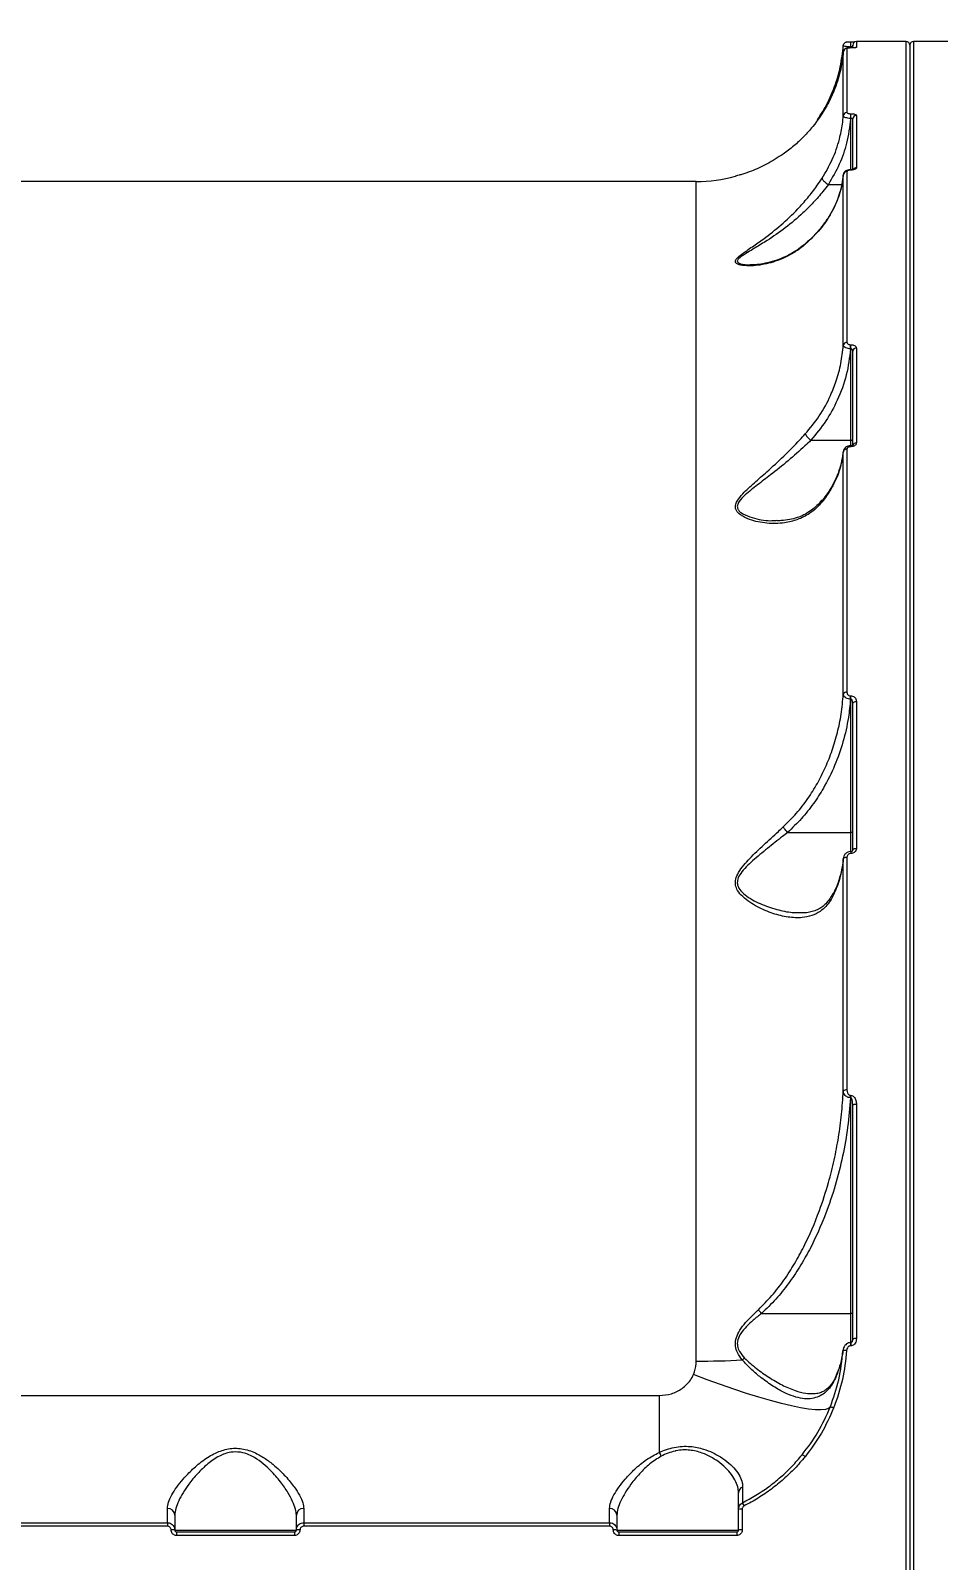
# Model space of a CAD drawing. Header units: millimetres. Extents: x -8760 to 8364, y -7998 to 7451.
# Drawn here: x 2222.8 to 2469.1, y -2400.8 to -1985.6 of the extents above; entities that cross this region are included whole.
import ezdxf

# ---------------------------------------------------------------- set-up
doc = ezdxf.new("R2010")
doc.units = ezdxf.units.MM
for name, color, linetype in [('DIKOM_ОБЪЕКТ', 7, 'Continuous'), ('DIKOM_РАЗМЕР_ЗОНА', 7, 'Continuous'), ('DIKOM_РАЗМЕР_ОБЪЕКТА', 7, 'Continuous')]:
    doc.layers.add(name, color=color, linetype=linetype)
doc.styles.add('style1', font='arial.ttf', dxfattribs={"width": 0.8})
doc.dimstyles.new('1-50', dxfattribs={"dimtxt": 300, "dimasz": 200, "dimexe": 100, "dimexo": 0, "dimgap": 100, "dimtad": 1, "dimtxsty": 'style1', "dimcen": 200, "dimclrd": 7, "dimclre": 7, "dimclrt": 7, "dimadec": 1, "dimazin": 2, "dimtfac": 1, "dimtmove": 0, "dimatfit": 2, "dimfxl": 0, "dimlwd": 25, "dimlwe": 18, "dimarcsym": 0})

# ---------------------------------------------------------------- blocks, each defined once
blk = doc.blocks.new('*D21')
at = {"layer": 'Defpoints', "color": 0, "transparency": 16777216}
for p in [(-7755.65, -10.55), (8364.4, -2410.44), (8364.4, -7897.56)]:
    blk.add_point(p, dxfattribs=at)
at = {"layer": 'DIKOM_РАЗМЕР_ЗОНА', "color": 7, "lineweight": 18, "transparency": 16777216}
for p, q in [((-7755.65, -10.55), (-7755.65, -7997.56)), ((8364.4, -2410.44), (8364.4, -7997.56))]:
    blk.add_line(p, q, dxfattribs=at)
at = {"layer": 'DIKOM_РАЗМЕР_ЗОНА', "color": 7, "lineweight": 25, "transparency": 16777216}
blk.add_line((-7555.65, -7897.56), (8164.4, -7897.56), dxfattribs=at)
at = {"layer": 'DIKOM_РАЗМЕР_ЗОНА', "color": 7, "transparency": 16777216}
for points in [[(-7555.65, -7864.23), (-7555.65, -7930.9), (-7755.65, -7897.56)], [(8164.4, -7864.23), (8164.4, -7930.9), (8364.4, -7897.56)]]:
    blk.add_solid(points, dxfattribs=at)
at = {"layer": 'DIKOM_РАЗМЕР_ЗОНА', "color": 7, "transparency": 16777216, "insert": (1040.74, -7644.39), "char_height": 300, "attachment_point": 5, "style": 'style1'}
blk.add_mtext('16100', dxfattribs=at)
blk = doc.blocks.new('*D19')
at = {"layer": 'Defpoints', "color": 0, "transparency": 16777216}
for p in [(-5756.7, -306.55), (6365.48, -2710.55), (6365.48, -7111.41)]:
    blk.add_point(p, dxfattribs=at)
at = {"layer": 'DIKOM_РАЗМЕР_ОБЪЕКТА', "color": 7, "lineweight": 18, "transparency": 16777216}
for p, q in [((-5756.7, -306.55), (-5756.7, -7211.41)), ((6365.48, -2710.55), (6365.48, -7211.41))]:
    blk.add_line(p, q, dxfattribs=at)
at = {"layer": 'DIKOM_РАЗМЕР_ОБЪЕКТА', "color": 7, "lineweight": 25, "transparency": 16777216}
blk.add_line((-5556.7, -7111.41), (6165.48, -7111.41), dxfattribs=at)
at = {"layer": 'DIKOM_РАЗМЕР_ОБЪЕКТА', "color": 7, "transparency": 16777216}
for points in [[(-5556.7, -7078.08), (-5556.7, -7144.75), (-5756.7, -7111.41)], [(6165.48, -7078.08), (6165.48, -7144.75), (6365.48, -7111.41)]]:
    blk.add_solid(points, dxfattribs=at)
at = {"layer": 'DIKOM_РАЗМЕР_ОБЪЕКТА', "color": 7, "transparency": 16777216, "insert": (1047.24, -6858.24), "char_height": 300, "attachment_point": 5, "style": 'style1'}
blk.add_mtext('12100', dxfattribs=at)

msp = doc.modelspace()

# ---------------------------------------------------------------- linework, layer by layer
at = {"layer": 'DIKOM_ОБЪЕКТ', "color": 7, "linetype": 'Continuous', "lineweight": 15}
for p, q in [((2445.392, -1988.723), (2445.359, -1988.723)), ((2445.359, -1990.058), (2445.359, -1988.723)), ((2445.392, -1990.058), (2445.392, -1988.723)), ((2460.392, -1988.554), (2446.892, -1988.554)), ((2446.892, -1988.554), (2446.892, -1990.151)), ((2460.392, -2407.552), (2460.392, -1988.554)), ((2475.892, -1988.554), (2462.391, -1988.554)), ((2462.391, -1988.554), (2462.391, -2407.552)), ((2443.334, -2008.741), (2443.334, -1991.349)), ((2444.332, -1990.427), (2444.332, -2007.857)), ((2445.392, -1990.312), (2445.288, -1990.312)), ((2445.288, -1990.312), (2445.288, -1990.317)), ((2445.392, -1990.317), (2445.288, -1990.317)), ((2445.359, -1990.058), (2445.324, -1990.311)), ((2445.392, -1990.058), (2445.359, -1990.058)), ((2445.392, -1990.312), (2445.392, -1990.058)), ((2445.392, -1990.312), (2445.392, -1990.317)), ((2445.891, -1990.133), (2445.891, -1989.554)), ((2461.392, -1989.554), (2461.392, -2407.554)), ((2445.337, -2008.159), (2445.392, -2008.159)), ((2445.337, -2009.443), (2445.337, -2008.159)), ((2445.392, -2009.443), (2445.337, -2009.443)), ((2445.392, -2009.443), (2445.392, -2008.159)), ((2445.392, -2023.361), (2445.392, -2009.443)), ((2446.892, -2008.616), (2446.892, -2022.817)), ((2445.891, -2023.185), (2445.891, -2009.568)), ((2443.334, -2070.989), (2443.334, -2024.704)), ((2444.332, -2023.855), (2444.332, -2070.243)), ((2445.392, -2023.361), (2445.312, -2023.361)), ((2445.312, -2023.361), (2445.312, -2023.444)), ((2445.392, -2023.444), (2445.312, -2023.444)), ((2445.392, -2023.361), (2445.392, -2023.444)), ((2403.442, -2026.554), (2033.342, -2026.554)), ((2403.442, -2346.707), (2403.442, -2026.554)), ((2439.277, -2027.325), (2442.907, -2027.325)), ((2418.077, -2049.136), (2418.232, -2049.139)), ((2445.312, -2070.852), (2445.392, -2070.852)), ((2445.312, -2071.983), (2445.312, -2070.852)), ((2445.392, -2071.983), (2445.392, -2070.852)), ((2446.892, -2071.792), (2446.892, -2097.513)), ((2445.392, -2071.983), (2445.312, -2071.983)), ((2445.392, -2096.784), (2445.392, -2071.983)), ((2445.891, -2098.253), (2445.891, -2072.594)), ((2434.504, -2096.784), (2445.392, -2096.784)), ((2443.334, -2165.719), (2443.334, -2099.887)), ((2444.332, -2099.205), (2444.332, -2165.182)), ((2445.392, -2098.264), (2445.337, -2098.264)), ((2445.337, -2098.264), (2445.337, -2098.526)), ((2445.392, -2098.526), (2445.337, -2098.526)), ((2445.392, -2098.255), (2445.392, -2096.784)), ((2445.392, -2098.264), (2445.392, -2098.526)), ((2445.288, -2166.148), (2445.392, -2166.148)), ((2445.288, -2167.047), (2445.288, -2166.148)), ((2445.392, -2167.047), (2445.288, -2167.047)), ((2445.392, -2167.047), (2445.392, -2166.148)), ((2445.392, -2203.202), (2445.392, -2167.047)), ((2445.891, -2208.011), (2445.891, -2168.242)), ((2446.892, -2167.669), (2446.892, -2207.532)), ((2428.232, -2203.202), (2445.392, -2203.202)), ((2445.392, -2208.407), (2445.392, -2203.202)), ((2445.392, -2208.424), (2445.359, -2208.424)), ((2445.359, -2208.424), (2445.359, -2208.949)), ((2445.392, -2208.424), (2445.392, -2208.949)), ((2443.334, -2273.398), (2443.334, -2210.359)), ((2444.332, -2209.921), (2444.332, -2273.1)), ((2445.392, -2208.949), (2445.359, -2208.949)), ((2431.795, -2224.949), (2432.002, -2224.952)), ((2445.27, -2274.574), (2445.392, -2274.574)), ((2445.27, -2275.212), (2445.27, -2274.574)), ((2445.392, -2275.212), (2445.27, -2275.212)), ((2445.392, -2275.212), (2445.392, -2274.574)), ((2445.392, -2333.742), (2445.392, -2275.212)), ((2445.891, -2340.741), (2445.891, -2277.253)), ((2446.892, -2276.94), (2446.892, -2340.579)), ((2421.144, -2333.742), (2445.392, -2333.742)), ((2445.392, -2341.717), (2445.392, -2333.742)), ((2443.215, -2343.768), (2443.051, -2344.792)), ((2445.392, -2341.692), (2445.304, -2341.692)), ((2445.304, -2341.692), (2445.304, -2342.535)), ((2445.392, -2342.535), (2445.304, -2342.535)), ((2445.392, -2341.692), (2445.392, -2342.535)), ((2043.392, -2356.052), (2393.391, -2356.052)), ((2393.391, -2356.052), (2393.391, -2371.461)), ((2259.892, -2390.554), (2259.892, -2386.697)), ((2296.892, -2386.697), (2296.892, -2390.554)), ((2379.892, -2390.554), (2379.892, -2386.697)), ((2414.892, -2392.554), (2414.892, -2386.941)), ((2415.892, -2386.89), (2415.892, -2392.516)), ((2176.892, -2390.554), (2259.892, -2390.554)), ((2259.892, -2390.554), (2259.892, -2391.514)), ((2261.891, -2388.504), (2261.891, -2392.554)), ((2294.892, -2392.554), (2294.892, -2388.504)), ((2296.892, -2390.554), (2296.892, -2391.514)), ((2296.892, -2390.554), (2379.892, -2390.554)), ((2379.892, -2390.554), (2379.892, -2391.514)), ((2381.892, -2388.504), (2381.892, -2392.554)), ((2259.892, -2391.514), (2176.892, -2391.514)), ((2261.891, -2392.554), (2294.892, -2392.554)), ((2262.392, -2393.054), (2262.392, -2394.02)), ((2262.392, -2393.054), (2294.391, -2393.054)), ((2294.391, -2394.02), (2262.392, -2394.02)), ((2294.391, -2393.054), (2294.391, -2394.02)), ((2379.892, -2391.514), (2296.892, -2391.514)), ((2381.892, -2392.554), (2414.892, -2392.554)), ((2382.392, -2393.054), (2382.392, -2394.02)), ((2382.392, -2393.054), (2414.392, -2393.054)), ((2414.392, -2394.02), (2382.392, -2394.02)), ((2414.392, -2393.054), (2414.392, -2394.02))]:
    msp.add_line(p, q, dxfattribs=at)
at = {"layer": 'DIKOM_ОБЪЕКТ', "color": 7, "linetype": 'Continuous', "lineweight": 15, "flags": 128}
for points in [[(2443.334, -1989.682), (2443.365, -1989.498), (2443.424, -1989.336)], [(2445.891, -2096.946), (2445.882, -2096.914), (2445.854, -2096.884), (2445.807, -2096.856), (2445.745, -2096.831), (2445.669, -2096.811), (2445.583, -2096.796), (2445.489, -2096.787), (2445.392, -2096.784)], [(2445.891, -2168.242), (2445.911, -2168.131), (2445.968, -2168.023), (2446.06, -2167.924), (2446.185, -2167.837), (2446.336, -2167.766), (2446.509, -2167.713), (2446.696, -2167.68), (2446.892, -2167.669)], [(2445.891, -2203.364), (2445.882, -2203.332), (2445.854, -2203.302), (2445.807, -2203.274), (2445.745, -2203.249), (2445.669, -2203.229), (2445.583, -2203.214), (2445.489, -2203.205), (2445.392, -2203.202)], [(2445.891, -2208.011), (2445.911, -2207.918), (2445.968, -2207.828), (2446.06, -2207.745), (2446.185, -2207.673), (2446.336, -2207.613), (2446.509, -2207.569), (2446.696, -2207.542), (2446.892, -2207.532)], [(2443.334, -2210.359), (2443.365, -2210.272), (2443.43, -2210.189), (2443.527, -2210.114), (2443.651, -2210.048), (2443.799, -2209.994), (2443.966, -2209.954), (2444.146, -2209.929), (2444.332, -2209.921)], [(2445.891, -2277.253), (2445.911, -2277.192), (2445.968, -2277.134), (2446.06, -2277.079), (2446.185, -2277.032), (2446.336, -2276.993), (2446.509, -2276.964), (2446.696, -2276.946), (2446.892, -2276.94)], [(2445.891, -2333.905), (2445.882, -2333.873), (2445.854, -2333.842), (2445.807, -2333.814), (2445.745, -2333.79), (2445.669, -2333.77), (2445.583, -2333.755), (2445.489, -2333.745), (2445.392, -2333.742)], [(2439.785, -2359.17), (2439.308, -2359.585), (2438.469, -2359.848), (2437.276, -2359.958), (2435.742, -2359.912), (2433.882, -2359.712), (2431.714, -2359.359), (2429.259, -2358.857), (2426.541, -2358.211), (2423.589, -2357.427), (2420.429, -2356.513), (2417.095, -2355.479), (2413.618, -2354.333), (2410.033, -2353.087), (2406.376, -2351.755), (2402.682, -2350.348)]]:
    msp.add_lwpolyline(points, dxfattribs=at)
at = {"layer": 'DIKOM_ОБЪЕКТ', "color": 7, "linetype": 'Continuous', "lineweight": 15}
for centre, radius, start, end in [((2446.892, -1989.554), 1, 90, 180), ((2460.392, -1989.554), 1, 0, 90), ((2462.392, -1989.554), 1, 90, 180), ((2444.33, -1991.425), 0.998, 89.88496, 175.66339), ((2446.893, -1991.16), 1.009, 90.05446, 114.44172), ((2444.312, -2008.838), 0.982, 88.81908, 174.30288), ((2446.868, -2009.593), 0.977, 88.64115, 178.54317), ((2403.442, -1986.554), 40, 270, 285.35913), ((2444.295, -2024.823), 0.968, 87.84896, 172.96277), ((2446.88, -2023.846), 1.029, 89.36254, 141.59528), ((2444.253, -2071.176), 0.937, 85.14784, 168.48669), ((2446.803, -2072.706), 0.918, 84.4266, 173.00951), ((2444.229, -2100.124), 0.925, 83.59718, 165.18585), ((2446.779, -2098.406), 0.9, 82.80723, 170.23006), ((2444.182, -2166.098), 0.929, 80.7175, 155.88646), ((2444.13, -2274.239), 1.157, 79.94218, 133.4274), ((2446.648, -2342.246), 1.685, 81.6919, 116.69301), ((2443.88, -2345.784), 1.971, 79.91271, 109.26582), ((2403.564, -2110.354), 236.353, 269.97039, 272.99659), ((2420.098, -2350.823), 6.097, 125.66863, 133.26707), ((2439.629, -2361.547), 2.382, 62.91985, 86.22497), ((2387.034, -2375.412), 7.485, 22.84324, 31.86104), ((2430.535, -2375.266), 3.555, 47.20631, 62.53469), ((2416.652, -2382.509), 1.761, 111.14114, 178.16443), ((2259.984, -2388.605), 1.911, 3.03923, 92.75712), ((2296.8, -2388.605), 1.911, 87.24288, 176.96077), ((2379.983, -2388.605), 1.911, 3.05042, 92.75272), ((2415.642, -2391.774), 4.891, 87.07818, 98.82855), ((2407.705, -2390.162), 9.677, 25.501, 31.1418), ((2261.141, -2399.094), 6.583, 83.45467, 92.1724), ((2295.642, -2399.094), 6.583, 87.8276, 96.54533), ((2381.141, -2399.097), 6.585, 83.45619, 92.17088), ((2415.642, -2399.094), 6.583, 87.8276, 96.54533)]:
    msp.add_arc(centre, radius, start, end, dxfattribs=at)
for points, knots in [([(2445.359, -1988.723), (2445.25, -1988.723), (2445.014, -1988.723), (2444.681, -1988.729), (2444.44, -1988.738), (2444.3, -1988.747), (2444.192, -1988.76), (2444.048, -1988.79), (2443.845, -1988.868), (2443.6, -1989.039), (2443.486, -1989.232), (2443.424, -1989.336)], [0, 0, 0, 0, 0.12565978, 0.27302279, 0.43618771, 0.54145929, 0.60545279, 0.65828311, 0.74112647, 0.86018408, 1, 1, 1, 1]), ([(2446.421, -1988.71), (2446.312, -1988.712), (2446.075, -1988.718), (2445.671, -1988.723), (2445.417, -1988.722), (2445.34, -1988.722)], [0, 0, 0, 0, 0.3734735, 0.8105689, 1, 1, 1, 1]), ([(2443.334, -1991.349), (2443.111, -1993.136), (2442.661, -1996.735), (2441.037, -2001.638), (2438.629, -2006.679), (2435.836, -2010.822), (2432.653, -2014.383), (2430.003, -2016.887), (2428.011, -2018.377), (2427.049, -2019.097)], [0, 0, 0, 0, 0.1738755, 0.3501406, 0.48806, 0.6922755, 0.797116, 0.9019381, 1, 1, 1, 1]), ([(2440.576, -2001.799), (2440.703, -2001.468), (2441.5, -1999.389), (2442.686, -1995.379), (2443.116, -1991.606), (2443.334, -1989.682)], [0, 0, 0, 0, 0.08498666, 0.53346152, 1, 1, 1, 1]), ([(2445.359, -1990.058), (2445.258, -1990.054), (2444.923, -1990.042), (2444.36, -1989.996), (2443.791, -1989.909), (2443.401, -1989.797), (2443.357, -1989.72), (2443.334, -1989.682)], [0, 0, 0, 0, 0.09423923, 0.31228377, 0.54118372, 0.77141743, 1, 1, 1, 1]), ([(2445.288, -1990.313), (2445.272, -1990.313), (2445.129, -1990.311), (2444.852, -1990.32), (2444.484, -1990.347), (2444.226, -1990.385), (2443.943, -1990.474), (2443.679, -1990.633), (2443.463, -1990.893), (2443.343, -1991.148), (2443.348, -1991.31), (2443.349, -1991.352)], [0, 0, 0, 0, 0.0170053, 0.1537198, 0.2948198, 0.4840493, 0.5892493, 0.7105785, 0.8262213, 0.9555629, 1, 1, 1, 1]), ([(2445.288, -1990.317), (2445.194, -1990.318), (2445.005, -1990.319), (2444.753, -1990.333), (2444.543, -1990.354), (2444.386, -1990.384), (2444.335, -1990.409), (2444.332, -1990.425), (2444.332, -1990.427)], [0, 0, 0, 0, 0.1674177, 0.3344411, 0.5091926, 0.7131063, 0.9577308, 1, 1, 1, 1]), ([(2446.516, -1990.244), (2446.516, -1990.244), (2446.514, -1990.244), (2446.42, -1990.261), (2446.206, -1990.285), (2445.861, -1990.305), (2445.519, -1990.314), (2445.332, -1990.311), (2445.272, -1990.31)], [0, 0, 0, 0, 0.0742056, 0.2264272, 0.443377, 0.6947682, 0.9008337, 1, 1, 1, 1]), ([(2445.891, -1989.68), (2445.886, -1989.724), (2445.874, -1989.81), (2445.783, -1989.926), (2445.658, -1990.006), (2445.543, -1990.042), (2445.461, -1990.055), (2445.417, -1990.057), (2445.392, -1990.058)], [0, 0, 0, 0, 0.2685853, 0.5228626, 0.742512, 0.8691603, 0.9241893, 1, 1, 1, 1]), ([(2446.892, -1990.151), (2446.891, -1990.154), (2446.887, -1990.176), (2446.804, -1990.214), (2446.551, -1990.259), (2446.219, -1990.291), (2445.828, -1990.312), (2445.537, -1990.315), (2445.392, -1990.317)], [0, 0, 0, 0, 0.0392595, 0.2872097, 0.4951756, 0.6709645, 0.8352878, 1, 1, 1, 1]), ([(2436.347, -2009.697), (2436.895, -2008.876), (2438.055, -2007.138), (2439.473, -2004.44), (2440.23, -2002.629), (2440.576, -2001.799)], [0, 0, 0, 0, 0.3264834, 0.6915572, 1, 1, 1, 1]), ([(2440.576, -2001.799), (2440.573, -2001.808), (2440.546, -2001.876), (2440.546, -2001.989), (2440.663, -2002.119), (2440.698, -2002.159)], [0, 0, 0, 0, 0.0899013, 0.7255758, 1, 1, 1, 1]), ([(2437.567, -2025.673), (2438.545, -2024.005), (2440.525, -2020.628), (2442.225, -2015.614), (2443.058, -2011.605), (2443.263, -2009.484), (2443.334, -2008.741)], [0, 0, 0, 0, 0.3181973, 0.6439683, 0.8752516, 1, 1, 1, 1]), ([(2445.337, -2009.443), (2445.045, -2011.698), (2444.495, -2015.94), (2442.385, -2021.98), (2440.321, -2025.529), (2439.277, -2027.325)], [0, 0, 0, 0, 0.3593343, 0.675902, 1, 1, 1, 1]), ([(2445.337, -2009.443), (2445.188, -2009.435), (2444.814, -2009.415), (2444.25, -2009.319), (2443.744, -2009.158), (2443.4, -2008.956), (2443.356, -2008.813), (2443.334, -2008.741)], [0, 0, 0, 0, 0.142446, 0.3573064, 0.5716859, 0.7857722, 1, 1, 1, 1]), ([(2444.332, -2007.857), (2444.343, -2007.891), (2444.365, -2007.958), (2444.538, -2008.049), (2444.792, -2008.117), (2445.075, -2008.154), (2445.262, -2008.158), (2445.337, -2008.159)], [0, 0, 0, 0, 0.21421648, 0.42839436, 0.64285048, 0.85758109, 1, 1, 1, 1]), ([(2445.392, -2008.159), (2445.502, -2008.161), (2445.781, -2008.167), (2446.202, -2008.221), (2446.583, -2008.324), (2446.842, -2008.461), (2446.875, -2008.564), (2446.892, -2008.616)], [0, 0, 0, 0, 0.1408095, 0.3552674, 0.5700102, 0.7849664, 1, 1, 1, 1]), ([(2445.891, -2009.568), (2445.886, -2009.554), (2445.875, -2009.525), (2445.789, -2009.488), (2445.662, -2009.46), (2445.521, -2009.445), (2445.428, -2009.444), (2445.392, -2009.443)], [0, 0, 0, 0, 0.2150326, 0.4298714, 0.6447939, 0.859138, 1, 1, 1, 1]), ([(2427.049, -2019.097), (2425.59, -2020.041), (2422.674, -2021.93), (2418.915, -2023.571), (2416.364, -2024.457), (2415.016, -2024.86), (2414.213, -2025.08), (2414.095, -2025.111), (2414.037, -2025.125)], [0, 0, 0, 0, 0.28806186, 0.57599852, 0.74467415, 0.83159316, 0.91802217, 1, 1, 1, 1]), ([(2433.023, -2043.586), (2432.187, -2044.254), (2430.513, -2045.59), (2427.194, -2047.428), (2423.062, -2048.919), (2419.044, -2049.492), (2416.392, -2049.411), (2415.046, -2049.151), (2414.224, -2048.795), (2413.907, -2048.216), (2414.443, -2047.324), (2416.061, -2046.031), (2418.615, -2044.28), (2422.264, -2041.753), (2426.453, -2038.425), (2430.494, -2034.617), (2433.714, -2030.983), (2435.916, -2028.152), (2437.106, -2026.365), (2437.567, -2025.673)], [0, 0, 0, 0, 0.0567894, 0.1136198, 0.2118341, 0.3100274, 0.3620244, 0.3887772, 0.4153911, 0.4457915, 0.4741534, 0.5168551, 0.581, 0.6453912, 0.7421933, 0.8388415, 0.9001427, 0.9613625, 1, 1, 1, 1]), ([(2443.334, -2024.704), (2443.063, -2026.449), (2442.514, -2029.985), (2440.289, -2034.952), (2437.206, -2039.595), (2434.429, -2042.245), (2433.023, -2043.586)], [0, 0, 0, 0, 0.2536084, 0.5139766, 0.7539752, 1, 1, 1, 1]), ([(2437.567, -2025.673), (2437.567, -2025.687), (2437.567, -2025.738), (2437.612, -2025.888), (2437.797, -2026.17), (2438.184, -2026.56), (2438.695, -2026.968), (2439.078, -2027.205), (2439.27, -2027.323)], [0, 0, 0, 0, 0.0380641, 0.149178, 0.3618946, 0.5746109, 0.7873208, 1, 1, 1, 1]), ([(2443.304, -2024.659), (2443.255, -2025.201), (2443.124, -2026.664), (2442.805, -2028.24), (2442.457, -2029.253), (2442.417, -2029.369)], [0, 0, 0, 0, 0.3428981, 0.924419, 1, 1, 1, 1]), ([(2445.312, -2023.366), (2445.271, -2023.364), (2445.004, -2023.356), (2444.47, -2023.445), (2443.897, -2023.686), (2443.512, -2024.097), (2443.34, -2024.452), (2443.351, -2024.663), (2443.354, -2024.722)], [0, 0, 0, 0, 0.0432427, 0.2847516, 0.5764233, 0.7634526, 0.9349171, 1, 1, 1, 1]), ([(2445.312, -2023.444), (2445.204, -2023.448), (2444.99, -2023.456), (2444.703, -2023.523), (2444.483, -2023.621), (2444.353, -2023.737), (2444.338, -2023.818), (2444.332, -2023.855)], [0, 0, 0, 0, 0.2040129, 0.4080494, 0.6135847, 0.8265624, 1, 1, 1, 1]), ([(2446.892, -2022.817), (2446.881, -2022.873), (2446.858, -2022.997), (2446.655, -2023.174), (2446.316, -2023.323), (2445.88, -2023.424), (2445.554, -2023.437), (2445.392, -2023.444)], [0, 0, 0, 0, 0.1742028, 0.3895722, 0.595757, 0.7978748, 1, 1, 1, 1]), ([(2446.108, -2023.235), (2446.108, -2023.235), (2446.117, -2023.228), (2446.079, -2023.252), (2445.983, -2023.286), (2445.808, -2023.329), (2445.597, -2023.358), (2445.451, -2023.357), (2445.392, -2023.357)], [0, 0, 0, 0, 0.0116074, 0.1901664, 0.368008, 0.594733, 0.8344584, 1, 1, 1, 1]), ([(2439.27, -2027.323), (2439.27, -2027.323), (2438.796, -2027.963), (2437.52, -2029.66), (2435.221, -2032.291), (2431.837, -2035.674), (2427.608, -2039.195), (2423.228, -2042.255), (2419.407, -2044.568), (2416.741, -2046.158), (2415.013, -2047.337), (2414.466, -2048.102), (2414.633, -2048.47), (2415.018, -2048.754), (2415.644, -2048.97), (2416.743, -2049.149), (2417.614, -2049.141), (2418.077, -2049.136)], [0, 0, 0, 0, 0.0000488, 0.0581804, 0.1514854, 0.2449066, 0.3930446, 0.5413894, 0.6385874, 0.7353954, 0.7971386, 0.8365733, 0.8697158, 0.8788035, 0.917269, 0.9559977, 1, 1, 1, 1]), ([(2442.417, -2029.369), (2442.17, -2030.153), (2441.639, -2031.837), (2440.451, -2034.346), (2438.954, -2036.874), (2437.169, -2039.275), (2435.259, -2041.437), (2433.824, -2042.726), (2433.169, -2043.315)], [0, 0, 0, 0, 0.1546568, 0.3322612, 0.5085754, 0.6823003, 0.8550993, 1, 1, 1, 1]), ([(2439.277, -2027.325), (2439.276, -2027.324), (2439.273, -2027.324), (2439.271, -2027.323), (2439.27, -2027.323)], [0, 0, 0, 0, 0.6049061, 1, 1, 1, 1]), ([(2433.154, -2043.308), (2432.993, -2043.458), (2432.231, -2044.163), (2430.745, -2045.213), (2428.676, -2046.468), (2426.427, -2047.511), (2424.013, -2048.345), (2421.647, -2048.888), (2419.615, -2049.161), (2418.538, -2049.167), (2418.069, -2049.169)], [0, 0, 0, 0, 0.0350928, 0.165869, 0.3047115, 0.451785, 0.6063978, 0.7696301, 0.8998166, 1, 1, 1, 1]), ([(2433.023, -2043.586), (2433.037, -2043.545), (2433.073, -2043.442), (2433.145, -2043.375), (2433.188, -2043.334)], [0, 0, 0, 0, 0.3979752, 1, 1, 1, 1]), ([(2433.023, -2095.065), (2434.346, -2093.462), (2437.023, -2090.218), (2439.684, -2085.272), (2441.558, -2080.472), (2442.795, -2075.911), (2443.154, -2072.637), (2443.334, -2070.989)], [0, 0, 0, 0, 0.2308649, 0.46717467, 0.62656949, 0.81199216, 1, 1, 1, 1]), ([(2445.312, -2071.983), (2445.195, -2071.976), (2444.859, -2071.955), (2444.316, -2071.841), (2443.783, -2071.616), (2443.412, -2071.318), (2443.36, -2071.098), (2443.334, -2070.989)], [0, 0, 0, 0, 0.1131916, 0.3259638, 0.5480066, 0.7754512, 1, 1, 1, 1]), ([(2444.332, -2070.243), (2444.343, -2070.314), (2444.366, -2070.457), (2444.548, -2070.646), (2444.813, -2070.782), (2445.085, -2070.845), (2445.253, -2070.851), (2445.312, -2070.852)], [0, 0, 0, 0, 0.2288082, 0.4577783, 0.6784535, 0.8883049, 1, 1, 1, 1]), ([(2445.392, -2070.852), (2445.478, -2070.855), (2445.736, -2070.864), (2446.153, -2070.961), (2446.559, -2071.172), (2446.838, -2071.463), (2446.874, -2071.683), (2446.892, -2071.792)], [0, 0, 0, 0, 0.1083567, 0.3204233, 0.5430355, 0.7715428, 1, 1, 1, 1]), ([(2445.312, -2071.983), (2445.007, -2074.339), (2444.387, -2079.118), (2441.972, -2085.695), (2438.733, -2091.708), (2435.924, -2095.079), (2434.504, -2096.784)], [0, 0, 0, 0, 0.26069259, 0.52870141, 0.76162939, 1, 1, 1, 1]), ([(2445.891, -2072.594), (2445.886, -2072.523), (2445.875, -2072.384), (2445.786, -2072.198), (2445.662, -2072.067), (2445.549, -2072.01), (2445.464, -2071.987), (2445.421, -2071.984), (2445.392, -2071.983)], [0, 0, 0, 0, 0.2552946, 0.4988354, 0.7166935, 0.8615253, 0.9069673, 1, 1, 1, 1]), ([(2437.567, -2113.518), (2437.034, -2114.12), (2435.968, -2115.324), (2433.759, -2117.017), (2430.91, -2118.437), (2427.036, -2119.367), (2422.584, -2119.47), (2418.477, -2118.61), (2415.613, -2117.316), (2414.477, -2116.237), (2414.05, -2115.323), (2413.969, -2114.458), (2414.588, -2112.977), (2416.358, -2110.92), (2419.182, -2108.314), (2423.003, -2105.005), (2427.175, -2101.137), (2430.665, -2097.648), (2432.527, -2095.608), (2433.023, -2095.065)], [0, 0, 0, 0, 0.0444639, 0.0889579, 0.1635214, 0.238208, 0.3367379, 0.4351967, 0.4934918, 0.5320767, 0.5401504, 0.5665035, 0.592684, 0.6382179, 0.7083399, 0.7787106, 0.8724525, 0.9660342, 1, 1, 1, 1]), ([(2433.023, -2095.065), (2433.038, -2095.102), (2433.081, -2095.209), (2433.233, -2095.466), (2433.537, -2095.862), (2433.991, -2096.344), (2434.331, -2096.637), (2434.501, -2096.783)], [0, 0, 0, 0, 0.087304, 0.2536427, 0.5023965, 0.7512494, 1, 1, 1, 1]), ([(2434.501, -2096.783), (2434.501, -2096.783), (2433.992, -2097.293), (2432.004, -2099.17), (2428.369, -2102.385), (2423.999, -2105.905), (2420.004, -2108.897), (2417.054, -2111.238), (2415.168, -2113.094), (2414.496, -2114.434), (2414.573, -2115.108), (2414.74, -2115.501), (2415.038, -2116.03), (2416.259, -2116.988), (2419.271, -2118.059), (2422.42, -2118.714), (2424.596, -2118.573), (2425.105, -2118.539)], [0, 0, 0, 0, 0.0000233, 0.0498749, 0.1877812, 0.3258969, 0.4282613, 0.5302588, 0.5938293, 0.6289819, 0.6634486, 0.6639067, 0.6747478, 0.7279232, 0.8113282, 0.9558368, 1, 1, 1, 1]), ([(2434.504, -2096.784), (2434.503, -2096.784), (2434.503, -2096.784), (2434.502, -2096.783), (2434.501, -2096.783), (2434.501, -2096.783)], [0, 0, 0, 0, 0.4360621, 0.8155496, 1, 1, 1, 1]), ([(2443.334, -2099.887), (2443.093, -2101.443), (2442.603, -2104.592), (2440.874, -2108.592), (2439.086, -2111.551), (2437.987, -2112.974), (2437.567, -2113.518)], [0, 0, 0, 0, 0.3247099, 0.657483, 0.8690072, 1, 1, 1, 1]), ([(2443.239, -2099.877), (2443.205, -2100.278), (2443.097, -2101.568), (2442.582, -2103.726), (2441.71, -2106.327), (2440.509, -2108.856), (2439.178, -2111.1), (2438.121, -2112.443), (2437.672, -2113.014)], [0, 0, 0, 0, 0.0873006, 0.2802041, 0.4734995, 0.6663171, 0.8580684, 1, 1, 1, 1]), ([(2445.337, -2098.264), (2445.337, -2098.264), (2445.081, -2098.248), (2444.571, -2098.35), (2443.942, -2098.67), (2443.528, -2099.147), (2443.328, -2099.596), (2443.353, -2099.859), (2443.36, -2099.932)], [0, 0, 0, 0, 0.0003223, 0.2599049, 0.5045829, 0.721744, 0.9226969, 1, 1, 1, 1]), ([(2445.337, -2098.526), (2445.262, -2098.529), (2445.075, -2098.537), (2444.792, -2098.619), (2444.538, -2098.773), (2444.365, -2098.976), (2444.343, -2099.128), (2444.332, -2099.205)], [0, 0, 0, 0, 0.1424049, 0.3571268, 0.5716117, 0.7857396, 1, 1, 1, 1]), ([(2445.926, -2098.112), (2445.927, -2098.112), (2445.928, -2098.113), (2445.862, -2098.162), (2445.745, -2098.212), (2445.582, -2098.256), (2445.454, -2098.26), (2445.391, -2098.262)], [0, 0, 0, 0, 0.1889975, 0.390767, 0.5814638, 0.7926393, 1, 1, 1, 1]), ([(2446.892, -2097.513), (2446.875, -2097.626), (2446.842, -2097.854), (2446.583, -2098.157), (2446.202, -2098.387), (2445.781, -2098.508), (2445.502, -2098.521), (2445.392, -2098.526)], [0, 0, 0, 0, 0.2150652, 0.4300051, 0.6447336, 0.8591878, 1, 1, 1, 1]), ([(2437.589, -2112.908), (2437.452, -2113.088), (2436.894, -2113.825), (2435.79, -2114.9), (2434.27, -2116.125), (2432.606, -2117.102), (2430.771, -2117.825), (2428.71, -2118.344), (2426.811, -2118.62), (2425.571, -2118.606), (2425.117, -2118.601)], [0, 0, 0, 0, 0.0419921, 0.1713801, 0.3065129, 0.4458247, 0.5884289, 0.7372969, 0.9039282, 1, 1, 1, 1]), ([(2437.567, -2113.518), (2437.567, -2113.492), (2437.568, -2113.39), (2437.592, -2113.213), (2437.683, -2113.111), (2437.73, -2113.057)], [0, 0, 0, 0, 0.1413338, 0.5533864, 1, 1, 1, 1]), ([(2427.049, -2201.698), (2428.255, -2200.51), (2430.682, -2198.12), (2433.731, -2194.123), (2436.372, -2189.912), (2438.572, -2185.524), (2440.396, -2180.905), (2441.807, -2176.106), (2442.863, -2171.022), (2443.173, -2167.535), (2443.334, -2165.719)], [0, 0, 0, 0, 0.1236853, 0.2488956, 0.3689565, 0.4907454, 0.612546, 0.7380555, 0.8635714, 1, 1, 1, 1]), ([(2445.288, -2167.047), (2445.124, -2168.706), (2444.737, -2172.608), (2443.351, -2178.663), (2441.104, -2185.095), (2438.339, -2190.686), (2435.248, -2195.475), (2432.045, -2199.552), (2429.5, -2201.984), (2428.228, -2203.201)], [0, 0, 0, 0, 0.123411, 0.2903377, 0.4577867, 0.6246126, 0.7465476, 0.8732949, 1, 1, 1, 1]), ([(2445.288, -2167.047), (2445.195, -2167.041), (2444.89, -2167.023), (2444.397, -2166.9), (2443.872, -2166.635), (2443.485, -2166.262), (2443.348, -2165.932), (2443.336, -2165.748), (2443.334, -2165.719)], [0, 0, 0, 0, 0.0891728, 0.2936764, 0.4896179, 0.7163921, 0.9545775, 1, 1, 1, 1]), ([(2444.332, -2165.182), (2444.348, -2165.321), (2444.376, -2165.567), (2444.581, -2165.863), (2444.838, -2166.056), (2445.088, -2166.139), (2445.242, -2166.146), (2445.288, -2166.148)], [0, 0, 0, 0, 0.3025599, 0.5347051, 0.725416, 0.9170231, 1, 1, 1, 1]), ([(2445.392, -2166.148), (2445.462, -2166.151), (2445.704, -2166.161), (2446.099, -2166.296), (2446.508, -2166.61), (2446.824, -2167.077), (2446.868, -2167.46), (2446.892, -2167.669)], [0, 0, 0, 0, 0.0796673, 0.2757319, 0.4707675, 0.7105208, 1, 1, 1, 1]), ([(2445.891, -2168.242), (2445.884, -2168.08), (2445.871, -2167.794), (2445.773, -2167.435), (2445.659, -2167.214), (2445.552, -2167.104), (2445.471, -2167.055), (2445.415, -2167.049), (2445.392, -2167.047)], [0, 0, 0, 0, 0.3509416, 0.6181937, 0.8028838, 0.8793235, 0.9492565, 1, 1, 1, 1]), ([(2440.576, -2220.356), (2440.332, -2220.822), (2439.741, -2221.95), (2438.583, -2223.42), (2436.922, -2224.848), (2434.782, -2225.894), (2431.867, -2226.472), (2428.328, -2226.314), (2424.226, -2225.306), (2420.701, -2223.817), (2417.928, -2222.206), (2416.049, -2220.757), (2414.668, -2219.193), (2413.98, -2217.527), (2414.052, -2215.789), (2414.9, -2213.943), (2416.278, -2212.097), (2418.568, -2209.592), (2421.769, -2206.545), (2424.85, -2203.714), (2426.6, -2202.109), (2427.049, -2201.698)], [0, 0, 0, 0, 0.0311474, 0.0753846, 0.1207357, 0.1821153, 0.2453882, 0.3302615, 0.4176099, 0.5065779, 0.5523819, 0.5981008, 0.6383976, 0.6670941, 0.6962063, 0.7286741, 0.7668139, 0.8059879, 0.8877664, 0.9712467, 1, 1, 1, 1]), ([(2428.232, -2203.202), (2427.76, -2203.576), (2425.954, -2205.008), (2422.732, -2207.557), (2419.394, -2210.272), (2416.957, -2212.543), (2415.507, -2214.175), (2414.631, -2215.773), (2414.531, -2216.844), (2414.69, -2217.784), (2415.248, -2218.917), (2416.696, -2220.274), (2418.625, -2221.52), (2421.535, -2222.93), (2425.195, -2224.173), (2428.935, -2224.997), (2431.028, -2224.962), (2431.795, -2224.949)], [0, 0, 0, 0, 0.0410693, 0.1572907, 0.2754476, 0.328202, 0.3819051, 0.4245818, 0.455834, 0.4620024, 0.4994185, 0.5539251, 0.6164861, 0.6791582, 0.8083555, 0.9297175, 1, 1, 1, 1]), ([(2428.228, -2203.201), (2428.074, -2203.038), (2427.765, -2202.714), (2427.391, -2202.235), (2427.165, -2201.9), (2427.076, -2201.745), (2427.049, -2201.698)], [0, 0, 0, 0, 0.3253062, 0.6505324, 0.8925048, 1, 1, 1, 1]), ([(2428.228, -2203.201), (2428.228, -2203.201), (2428.229, -2203.201), (2428.23, -2203.202), (2428.231, -2203.202), (2428.232, -2203.202)], [0, 0, 0, 0, 0.2644714, 0.6715538, 1, 1, 1, 1]), ([(2445.359, -2208.437), (2445.314, -2208.433), (2445.027, -2208.409), (2444.495, -2208.574), (2443.866, -2208.989), (2443.462, -2209.621), (2443.286, -2210.135), (2443.334, -2210.389), (2443.335, -2210.394)], [0, 0, 0, 0, 0.0419406, 0.2718459, 0.5073054, 0.7485514, 0.9944291, 1, 1, 1, 1]), ([(2445.873, -2208.039), (2445.871, -2208.088), (2445.867, -2208.174), (2445.761, -2208.298), (2445.63, -2208.379), (2445.498, -2208.419), (2445.379, -2208.428), (2445.31, -2208.418), (2445.28, -2208.413)], [0, 0, 0, 0, 0.30517534, 0.53917144, 0.695602, 0.81575533, 0.92151542, 1, 1, 1, 1]), ([(2446.892, -2207.532), (2446.88, -2207.667), (2446.854, -2207.956), (2446.641, -2208.359), (2446.302, -2208.686), (2445.872, -2208.906), (2445.552, -2208.935), (2445.392, -2208.949)], [0, 0, 0, 0, 0.1890135, 0.4044923, 0.6068285, 0.803383, 1, 1, 1, 1]), ([(2443.334, -2210.359), (2443.116, -2211.946), (2442.686, -2215.057), (2441.5, -2218.367), (2440.703, -2220.083), (2440.576, -2220.356)], [0, 0, 0, 0, 0.4665312, 0.9150148, 1, 1, 1, 1]), ([(2443.327, -2210.242), (2443.323, -2210.326), (2443.281, -2211.363), (2442.912, -2213.344), (2442.17, -2216.152), (2441.386, -2218.316), (2440.764, -2219.51), (2440.606, -2219.812)], [0, 0, 0, 0, 0.02557164, 0.3177081, 0.60986176, 0.90119065, 1, 1, 1, 1]), ([(2445.359, -2208.949), (2445.25, -2208.959), (2445.032, -2208.978), (2444.74, -2209.128), (2444.507, -2209.352), (2444.358, -2209.629), (2444.34, -2209.828), (2444.332, -2209.921)], [0, 0, 0, 0, 0.1951395, 0.3900322, 0.5931879, 0.8110898, 1, 1, 1, 1]), ([(2440.518, -2219.698), (2440.475, -2219.791), (2440.187, -2220.428), (2439.544, -2221.406), (2438.593, -2222.605), (2437.514, -2223.552), (2436.339, -2224.253), (2434.922, -2224.729), (2433.465, -2225.027), (2432.445, -2225.047), (2431.981, -2225.057)], [0, 0, 0, 0, 0.0226605, 0.1555102, 0.2920161, 0.4320862, 0.5761837, 0.7277508, 0.8762259, 1, 1, 1, 1]), ([(2440.576, -2220.356), (2440.573, -2220.336), (2440.546, -2220.175), (2440.537, -2219.98), (2440.632, -2219.857), (2440.648, -2219.836)], [0, 0, 0, 0, 0.1051976, 0.8487887, 1, 1, 1, 1]), ([(2420.295, -2332.742), (2421.548, -2331.492), (2424.07, -2328.976), (2427.273, -2324.737), (2430.14, -2320.29), (2433.521, -2314.075), (2436.673, -2306.72), (2439.229, -2298.803), (2440.902, -2292.154), (2442.081, -2285.974), (2442.939, -2279.718), (2443.203, -2275.505), (2443.334, -2273.398)], [0, 0, 0, 0, 0.0803018, 0.1615665, 0.2421412, 0.3227395, 0.4866042, 0.6103973, 0.7072097, 0.804024, 0.9020135, 1, 1, 1, 1]), ([(2445.27, -2275.212), (2445.056, -2277.871), (2444.629, -2283.187), (2443.217, -2291.138), (2441.242, -2299.034), (2438.363, -2307.571), (2435.055, -2314.967), (2431.515, -2321.204), (2428.486, -2325.695), (2425.103, -2329.965), (2422.463, -2332.477), (2421.136, -2333.74)], [0, 0, 0, 0, 0.1245759, 0.2491552, 0.3764168, 0.5036644, 0.6677208, 0.7510852, 0.8344266, 0.9167824, 1, 1, 1, 1]), ([(2445.27, -2275.212), (2445.145, -2275.203), (2444.875, -2275.182), (2444.44, -2275.039), (2444.002, -2274.773), (2443.586, -2274.324), (2443.372, -2273.838), (2443.343, -2273.501), (2443.334, -2273.398)], [0, 0, 0, 0, 0.1132723, 0.2470965, 0.4203763, 0.607361, 0.8800995, 1, 1, 1, 1]), ([(2444.332, -2273.1), (2444.356, -2273.376), (2444.39, -2273.774), (2444.634, -2274.222), (2444.847, -2274.44), (2445.068, -2274.556), (2445.207, -2274.568), (2445.27, -2274.574)], [0, 0, 0, 0, 0.4370782, 0.6288925, 0.7909151, 0.9060702, 1, 1, 1, 1]), ([(2445.392, -2274.574), (2445.49, -2274.583), (2445.709, -2274.603), (2446.058, -2274.791), (2446.407, -2275.149), (2446.762, -2275.821), (2446.885, -2276.457), (2446.891, -2276.887), (2446.892, -2276.94)], [0, 0, 0, 0, 0.09280912, 0.20618997, 0.36927675, 0.57242423, 0.94714778, 1, 1, 1, 1]), ([(2445.891, -2277.253), (2445.88, -2276.887), (2445.864, -2276.362), (2445.737, -2275.738), (2445.629, -2275.43), (2445.524, -2275.272), (2445.447, -2275.222), (2445.412, -2275.213), (2445.394, -2275.212), (2445.392, -2275.212)], [0, 0, 0, 0, 0.5028585, 0.721964, 0.872214, 0.951473, 0.9757603, 0.9961821, 1, 1, 1, 1]), ([(2415.919, -2346.383), (2415.444, -2345.745), (2414.617, -2344.633), (2413.973, -2342.686), (2414.066, -2340.715), (2414.954, -2338.673), (2416.376, -2336.693), (2418.225, -2334.688), (2419.569, -2333.425), (2420.295, -2332.742)], [0, 0, 0, 0, 0.1507815, 0.2625294, 0.3758101, 0.5043469, 0.6598359, 0.8160159, 1, 1, 1, 1]), ([(2421.136, -2333.74), (2420.985, -2333.578), (2420.711, -2333.285), (2420.438, -2332.939), (2420.318, -2332.773), (2420.295, -2332.742)], [0, 0, 0, 0, 0.4994157, 0.9073083, 1, 1, 1, 1]), ([(2421.144, -2333.742), (2420.38, -2334.352), (2418.985, -2335.467), (2417.047, -2337.241), (2415.557, -2338.99), (2414.662, -2340.71), (2414.533, -2341.921), (2414.663, -2343.005), (2415.196, -2344.355), (2416.047, -2345.312), (2416.543, -2345.87)], [0, 0, 0, 0, 0.19206256, 0.35118413, 0.50948755, 0.6344413, 0.71865407, 0.74209678, 0.84960251, 1, 1, 1, 1]), ([(2421.136, -2333.74), (2421.136, -2333.74), (2421.138, -2333.741), (2421.141, -2333.742), (2421.143, -2333.742), (2421.144, -2333.742)], [0, 0, 0, 0, 0.2998769, 0.67194, 1, 1, 1, 1]), ([(2445.889, -2340.742), (2445.89, -2340.753), (2445.905, -2340.949), (2445.825, -2341.255), (2445.644, -2341.551), (2445.503, -2341.664), (2445.421, -2341.692), (2445.378, -2341.692), (2445.358, -2341.688), (2445.35, -2341.686)], [0, 0, 0, 0, 0.02782598, 0.49870993, 0.76331283, 0.89619385, 0.94892369, 0.98133763, 1, 1, 1, 1]), ([(2446.892, -2340.579), (2446.877, -2340.783), (2446.846, -2341.227), (2446.592, -2341.818), (2446.216, -2342.245), (2445.81, -2342.489), (2445.531, -2342.52), (2445.392, -2342.535)], [0, 0, 0, 0, 0.2267752, 0.4919754, 0.6959586, 0.8477459, 1, 1, 1, 1]), ([(2439.785, -2359.17), (2440.652, -2356.723), (2442.407, -2351.766), (2442.954, -2346.559), (2443.23, -2343.923)], [0, 0, 0, 0, 0.4937378, 1, 1, 1, 1]), ([(2444.226, -2343.843), (2443.953, -2346.471), (2443.401, -2351.791), (2441.616, -2356.86), (2440.713, -2359.426)], [0, 0, 0, 0, 0.4937926, 1, 1, 1, 1]), ([(2443.23, -2343.923), (2443.044, -2345.083), (2442.668, -2347.415), (2441.828, -2349.675), (2441.406, -2350.811)], [0, 0, 0, 0, 0.4973158, 1, 1, 1, 1]), ([(2443.051, -2344.792), (2442.991, -2345.203), (2442.794, -2346.548), (2442.26, -2348.451), (2441.658, -2349.909), (2441.428, -2350.467)], [0, 0, 0, 0, 0.2137918, 0.6991217, 1, 1, 1, 1]), ([(2445.305, -2341.711), (2445.129, -2341.718), (2444.746, -2341.735), (2444.204, -2342.023), (2443.719, -2342.488), (2443.36, -2343.142), (2443.224, -2343.711), (2443.226, -2344.039), (2443.226, -2344.09)], [0, 0, 0, 0, 0.1487283, 0.3249876, 0.5084668, 0.7183723, 0.9563822, 1, 1, 1, 1]), ([(2445.304, -2342.535), (2445.24, -2342.54), (2445.077, -2342.552), (2444.811, -2342.677), (2444.526, -2342.943), (2444.298, -2343.348), (2444.25, -2343.677), (2444.226, -2343.843)], [0, 0, 0, 0, 0.103341, 0.2623685, 0.4611463, 0.7282212, 1, 1, 1, 1]), ([(2402.682, -2350.348), (2403.01, -2349.368), (2403.373, -2348.285), (2403.438, -2347.042), (2403.44, -2346.821), (2403.442, -2346.707)], [0, 0, 0, 0, 0.8217554, 0.9078628, 1, 1, 1, 1]), ([(2441.406, -2350.811), (2441.093, -2351.489), (2440.458, -2352.862), (2439.256, -2354.464), (2437.868, -2355.707), (2436.245, -2356.557), (2434.389, -2356.973), (2432.226, -2356.915), (2429.801, -2356.33), (2427.012, -2355.148), (2423.945, -2353.366), (2420.951, -2351.18), (2418.205, -2348.869), (2416.685, -2347.216), (2415.919, -2346.383)], [0, 0, 0, 0, 0.0668886, 0.1355739, 0.2055378, 0.2771158, 0.3560587, 0.4367311, 0.528015, 0.6212585, 0.728, 0.8371009, 0.9179846, 1, 1, 1, 1]), ([(2416.543, -2345.87), (2417.595, -2346.841), (2419.723, -2348.807), (2423.205, -2351.188), (2426.74, -2353.256), (2430.088, -2354.695), (2432.936, -2355.511), (2434.513, -2355.522), (2435.193, -2355.527)], [0, 0, 0, 0, 0.1706349, 0.3452022, 0.5293894, 0.7176813, 0.8782012, 1, 1, 1, 1]), ([(2393.391, -2356.052), (2394.505, -2355.955), (2396.71, -2355.763), (2399.66, -2354.247), (2401.666, -2352.322), (2402.415, -2350.868), (2402.682, -2350.348)], [0, 0, 0, 0, 0.2885616, 0.5716264, 0.8470363, 1, 1, 1, 1]), ([(2441.464, -2350.466), (2441.259, -2350.924), (2440.837, -2351.866), (2440.087, -2353.017), (2439.253, -2353.988), (2438.351, -2354.718), (2437.318, -2355.245), (2436.281, -2355.55), (2435.5, -2355.565), (2435.182, -2355.572)], [0, 0, 0, 0, 0.1271863, 0.2619147, 0.4036315, 0.5495893, 0.7049987, 0.8798935, 1, 1, 1, 1]), ([(2441.476, -2350.491), (2441.462, -2350.511), (2441.408, -2350.59), (2441.405, -2350.707), (2441.406, -2350.795), (2441.406, -2350.811)], [0, 0, 0, 0, 0.2274228, 0.8583423, 1, 1, 1, 1]), ([(2432.175, -2372.111), (2433.674, -2370.12), (2436.708, -2366.091), (2438.751, -2361.495), (2439.785, -2359.17)], [0, 0, 0, 0, 0.4941658, 1, 1, 1, 1]), ([(2440.713, -2359.426), (2439.685, -2361.748), (2437.606, -2366.447), (2434.514, -2370.571), (2432.951, -2372.657)], [0, 0, 0, 0, 0.494168, 1, 1, 1, 1]), ([(2259.892, -2386.697), (2259.953, -2386.151), (2260.078, -2385.043), (2261.001, -2383.07), (2262.354, -2380.94), (2264.226, -2378.573), (2266.689, -2375.994), (2269.764, -2373.425), (2273.181, -2371.38), (2276.293, -2370.435), (2278.738, -2370.305), (2280.607, -2370.521), (2282.453, -2371.041), (2284.558, -2371.958), (2286.816, -2373.342), (2289.455, -2375.424), (2292.063, -2377.991), (2294.271, -2380.691), (2295.816, -2383.118), (2296.724, -2385.106), (2296.839, -2386.198), (2296.892, -2386.697)], [0, 0, 0, 0, 0.0545824, 0.1110309, 0.1659465, 0.2220118, 0.289071, 0.3579593, 0.4226713, 0.4774035, 0.5047511, 0.5331001, 0.562355, 0.5923836, 0.63989, 0.6885853, 0.7592837, 0.8320602, 0.89016, 0.9498683, 1, 1, 1, 1]), ([(2393.391, -2371.461), (2394.035, -2371.191), (2395.337, -2370.646), (2397.426, -2370.088), (2399.603, -2369.794), (2402.348, -2369.826), (2405.194, -2370.427), (2407.905, -2371.506), (2410.225, -2372.785), (2412.347, -2374.353), (2414.107, -2376.128), (2415.337, -2377.958), (2415.94, -2379.545), (2415.996, -2380.503), (2416.017, -2380.866)], [0, 0, 0, 0, 0.0603711, 0.1220466, 0.1825906, 0.2452037, 0.3548661, 0.4358135, 0.5191055, 0.6213425, 0.7266037, 0.8297208, 0.9355798, 1, 1, 1, 1]), ([(2294.892, -2388.504), (2294.845, -2387.979), (2294.743, -2386.843), (2293.94, -2384.763), (2292.585, -2382.25), (2290.616, -2379.404), (2288.321, -2376.731), (2285.944, -2374.515), (2283.952, -2373.064), (2282.045, -2372.08), (2280.113, -2371.426), (2278.382, -2371.281), (2276.76, -2371.473), (2275.475, -2371.799), (2273.284, -2372.745), (2270.687, -2374.58), (2267.959, -2377.261), (2265.779, -2379.945), (2264.096, -2382.445), (2262.901, -2384.655), (2262.067, -2386.739), (2261.95, -2387.91), (2261.891, -2388.504)], [0, 0, 0, 0, 0.0507142, 0.1099148, 0.1707242, 0.2426526, 0.3164737, 0.3637495, 0.4119883, 0.4400455, 0.4688588, 0.5100982, 0.5210846, 0.5468166, 0.5734083, 0.636933, 0.7046122, 0.7741497, 0.8302515, 0.8873299, 0.9428798, 1, 1, 1, 1]), ([(2379.892, -2386.697), (2379.956, -2386.141), (2380.085, -2385.03), (2381.01, -2383.053), (2382.359, -2380.932), (2384.243, -2378.552), (2386.704, -2375.986), (2389.733, -2373.39), (2392.2, -2372.089), (2393.391, -2371.461)], [0, 0, 0, 0, 0.13165707, 0.26348797, 0.39514041, 0.52687743, 0.6882981, 0.84953898, 1, 1, 1, 1]), ([(2393.932, -2372.506), (2392.865, -2373.169), (2390.639, -2374.554), (2387.968, -2377.274), (2385.777, -2379.942), (2384.097, -2382.446), (2382.901, -2384.655), (2382.066, -2386.739), (2381.95, -2387.91), (2381.892, -2388.504)], [0, 0, 0, 0, 0.1463803, 0.3054982, 0.4689908, 0.6008944, 0.735097, 0.8657028, 1, 1, 1, 1]), ([(2414.892, -2382.452), (2414.87, -2382.073), (2414.814, -2381.083), (2414.251, -2379.423), (2413.115, -2377.523), (2411.466, -2375.642), (2409.515, -2374.004), (2407.341, -2372.634), (2404.843, -2371.483), (2402.245, -2370.836), (2399.801, -2370.77), (2398.46, -2370.942), (2397.102, -2371.235), (2395.72, -2371.651), (2394.534, -2372.218), (2393.932, -2372.506)], [0, 0, 0, 0, 0.0653902, 0.1703674, 0.2779461, 0.3818108, 0.488413, 0.5695641, 0.6528001, 0.7604184, 0.8151625, 0.8718859, 0.8800447, 0.9392011, 1, 1, 1, 1]), ([(2415.988, -2385.157), (2418.396, -2383.796), (2422.044, -2381.734), (2426.388, -2378.187), (2429.462, -2375.289), (2431.279, -2373.161), (2432.175, -2372.111)], [0, 0, 0, 0, 0.3951701, 0.5986653, 0.802162, 1, 1, 1, 1]), ([(2432.951, -2372.657), (2432.037, -2373.729), (2430.21, -2375.873), (2427.143, -2378.791), (2423.829, -2381.482), (2420.271, -2383.928), (2417.717, -2385.306), (2416.44, -2385.995)], [0, 0, 0, 0, 0.1978337, 0.3954994, 0.5931668, 0.7965823, 1, 1, 1, 1]), ([(2414.892, -2386.941), (2414.892, -2386.854), (2414.892, -2386.669), (2414.892, -2385.211), (2414.892, -2383.381), (2414.892, -2382.452)], [0, 0, 0, 0, 0.3069742, 0.6484659, 1, 1, 1, 1]), ([(2416.017, -2380.866), (2416.011, -2381.734), (2416.001, -2383.496), (2415.993, -2384.732), (2415.989, -2385.128), (2415.988, -2385.151), (2415.988, -2385.157)], [0, 0, 0, 0, 0.3414965, 0.6930011, 0.9180168, 1, 1, 1, 1]), ([(2414.892, -2386.941), (2414.893, -2386.881), (2414.901, -2386.597), (2415.039, -2386.099), (2415.416, -2385.521), (2415.797, -2385.278), (2415.988, -2385.157)], [0, 0, 0, 0, 0.0818972, 0.3880182, 0.6939114, 1, 1, 1, 1]), ([(2416.44, -2385.995), (2416.344, -2386.056), (2416.153, -2386.178), (2415.965, -2386.467), (2415.896, -2386.717), (2415.892, -2386.86), (2415.892, -2386.89)], [0, 0, 0, 0, 0.30574379, 0.61163391, 0.9180377, 1, 1, 1, 1]), ([(2259.892, -2390.554), (2260.039, -2390.564), (2260.41, -2390.588), (2260.972, -2390.827), (2261.48, -2391.28), (2261.825, -2391.879), (2261.869, -2392.329), (2261.891, -2392.554)], [0, 0, 0, 0, 0.1407137, 0.3554805, 0.5703026, 0.7851648, 1, 1, 1, 1]), ([(2294.892, -2392.554), (2294.901, -2392.406), (2294.926, -2392.034), (2295.166, -2391.472), (2295.618, -2390.965), (2296.217, -2390.62), (2296.667, -2390.576), (2296.892, -2390.554)], [0, 0, 0, 0, 0.141719, 0.3563834, 0.5709469, 0.7854538, 1, 1, 1, 1]), ([(2379.892, -2390.554), (2380.038, -2390.564), (2380.41, -2390.588), (2380.972, -2390.827), (2381.48, -2391.28), (2381.825, -2391.879), (2381.87, -2392.329), (2381.892, -2392.554)], [0, 0, 0, 0, 0.1407835, 0.3554707, 0.5702838, 0.7851739, 1, 1, 1, 1]), ([(2260.892, -2392.516), (2260.88, -2392.403), (2260.858, -2392.178), (2260.686, -2391.877), (2260.432, -2391.65), (2260.151, -2391.531), (2259.965, -2391.518), (2259.892, -2391.514)], [0, 0, 0, 0, 0.2151565, 0.43014631, 0.64494605, 0.8595621, 1, 1, 1, 1]), ([(2262.392, -2394.02), (2262.281, -2394.012), (2262.003, -2393.994), (2261.581, -2393.814), (2261.2, -2393.474), (2260.941, -2393.023), (2260.908, -2392.685), (2260.892, -2392.516)], [0, 0, 0, 0, 0.1406855, 0.355104, 0.5698991, 0.7848915, 1, 1, 1, 1]), ([(2261.891, -2392.554), (2261.897, -2392.61), (2261.908, -2392.723), (2261.994, -2392.873), (2262.121, -2392.986), (2262.262, -2393.046), (2262.355, -2393.052), (2262.392, -2393.054)], [0, 0, 0, 0, 0.2154903, 0.4306869, 0.6452708, 0.8596272, 1, 1, 1, 1]), ([(2295.892, -2392.516), (2295.884, -2392.627), (2295.866, -2392.907), (2295.686, -2393.329), (2295.347, -2393.711), (2294.897, -2393.97), (2294.56, -2394.003), (2294.391, -2394.02)], [0, 0, 0, 0, 0.1418454, 0.35671851, 0.57128556, 0.78567592, 1, 1, 1, 1]), ([(2294.391, -2393.054), (2294.448, -2393.049), (2294.56, -2393.038), (2294.71, -2392.951), (2294.823, -2392.825), (2294.883, -2392.684), (2294.889, -2392.591), (2294.892, -2392.554)], [0, 0, 0, 0, 0.2139908, 0.4282619, 0.642792, 0.8578755, 1, 1, 1, 1]), ([(2296.892, -2391.514), (2296.779, -2391.525), (2296.554, -2391.547), (2296.255, -2391.72), (2296.029, -2391.974), (2295.909, -2392.255), (2295.897, -2392.442), (2295.892, -2392.516)], [0, 0, 0, 0, 0.2141763, 0.4285261, 0.643183, 0.8580796, 1, 1, 1, 1]), ([(2380.892, -2392.516), (2380.881, -2392.403), (2380.858, -2392.178), (2380.686, -2391.877), (2380.432, -2391.651), (2380.151, -2391.531), (2379.965, -2391.518), (2379.892, -2391.514)], [0, 0, 0, 0, 0.2151384, 0.4301837, 0.6449654, 0.8594226, 1, 1, 1, 1]), ([(2382.392, -2394.02), (2382.281, -2394.012), (2382.003, -2393.994), (2381.581, -2393.814), (2381.2, -2393.474), (2380.941, -2393.023), (2380.908, -2392.685), (2380.892, -2392.516)], [0, 0, 0, 0, 0.1405963, 0.3551264, 0.5698635, 0.7848737, 1, 1, 1, 1]), ([(2381.892, -2392.554), (2381.897, -2392.61), (2381.908, -2392.723), (2381.994, -2392.873), (2382.121, -2392.986), (2382.262, -2393.046), (2382.355, -2393.052), (2382.392, -2393.054)], [0, 0, 0, 0, 0.21546216, 0.43068141, 0.6455145, 0.85961243, 1, 1, 1, 1]), ([(2415.892, -2392.516), (2415.884, -2392.627), (2415.866, -2392.907), (2415.686, -2393.329), (2415.347, -2393.711), (2414.897, -2393.97), (2414.56, -2394.003), (2414.392, -2394.02)], [0, 0, 0, 0, 0.1418404, 0.3567229, 0.5713668, 0.7857666, 1, 1, 1, 1]), ([(2414.392, -2393.054), (2414.448, -2393.049), (2414.56, -2393.038), (2414.71, -2392.951), (2414.823, -2392.825), (2414.883, -2392.684), (2414.889, -2392.591), (2414.892, -2392.554)], [0, 0, 0, 0, 0.2140301, 0.4280751, 0.6426446, 0.8578829, 1, 1, 1, 1])]:
    msp.add_open_spline(points, degree=3, knots=knots, dxfattribs=at)

# ---------------------------------------------------------------- dimensions: what is measured, and where the dimension line sits
at = {"layer": 'DIKOM_РАЗМЕР_ЗОНА'}
dim = msp.add_linear_dim(base=(8364.404, -7897.564), p1=(-7755.645, -10.554), p2=(8364.404, -2410.44), text='16100', dimstyle='1-50', dxfattribs=at)
dim.commit()
dim.dimension.update_dxf_attribs({"geometry": '*D21', "text_midpoint": (1040.741, -7897.564), "dimtype": 160})
at = {"layer": 'DIKOM_РАЗМЕР_ОБЪЕКТА'}
dim = msp.add_linear_dim(base=(6365.479, -7111.412), p1=(-5756.695, -306.554), p2=(6365.479, -2710.554), text='12100', dimstyle='1-50', dxfattribs=at)
dim.commit()
dim.dimension.update_dxf_attribs({"geometry": '*D19', "text_midpoint": (1047.24, -7111.412), "dimtype": 160})

doc.saveas('drawing.dxf')
